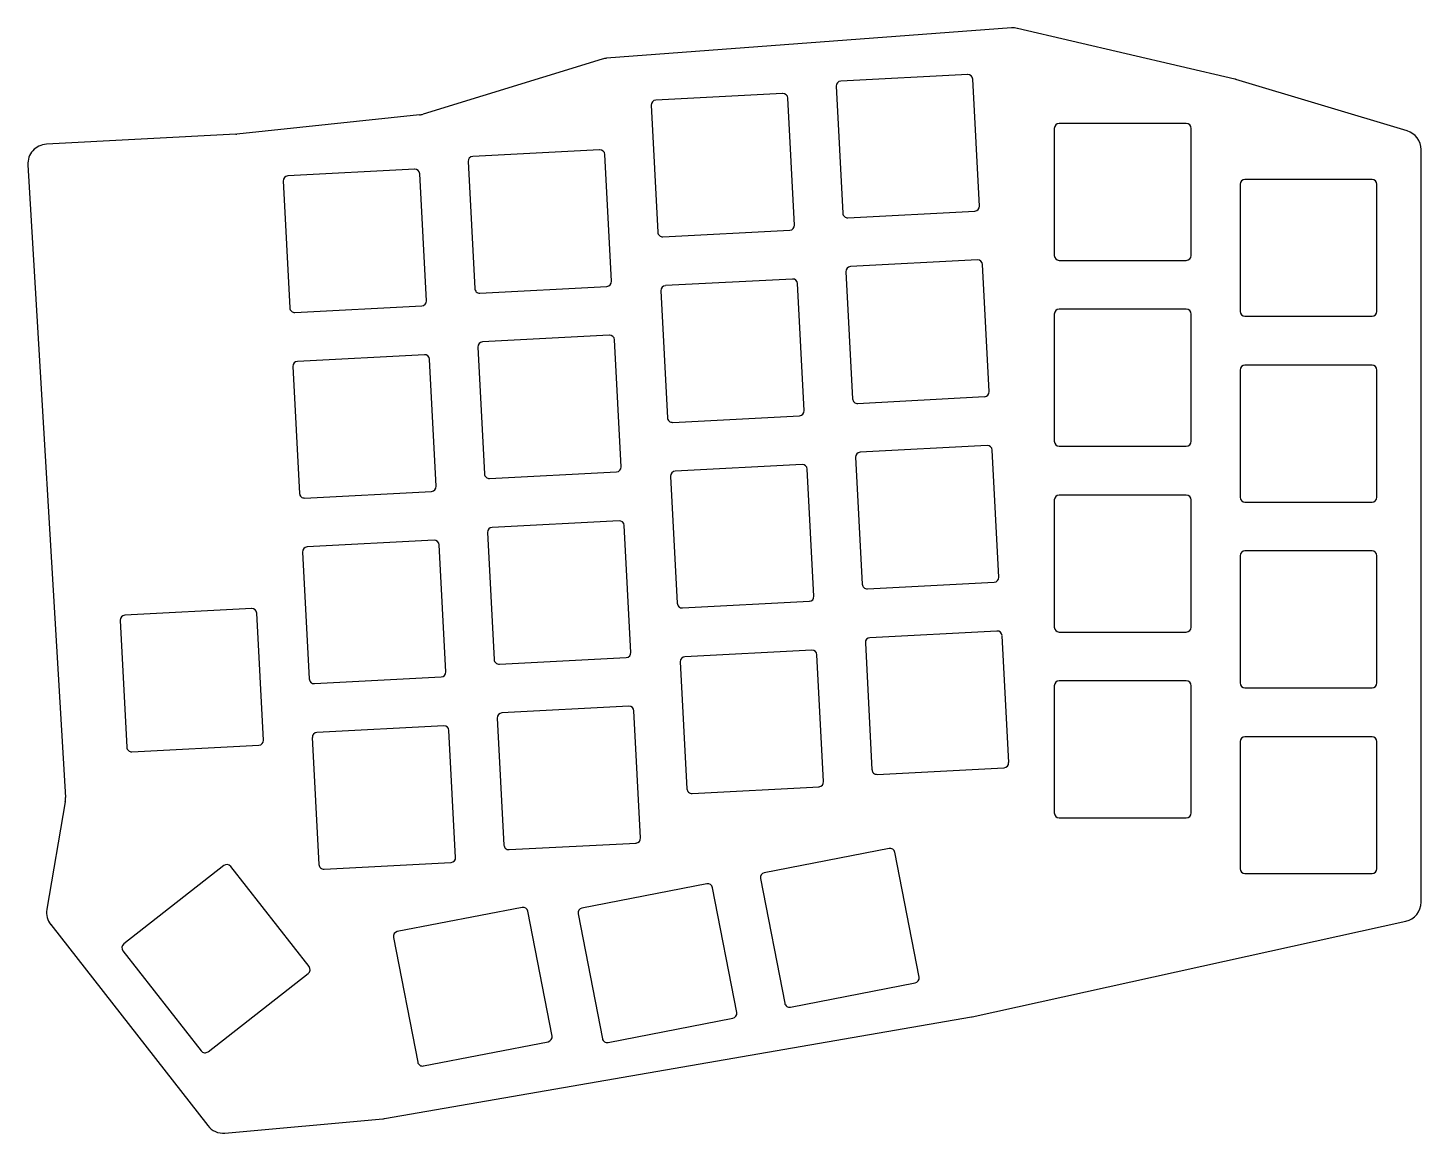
# Model space of a CAD drawing. Header units: millimetres. Extents: x 154 to 297, y -34 to 79.
import ezdxf

# ---------------------------------------------------------------- set-up
doc = ezdxf.new("R2010")
doc.units = ezdxf.units.MM

msp = doc.modelspace()

# ---------------------------------------------------------------- linework, layer by layer
for p, q in [((254.72, 79.49), (213.31, 76.38)), ((277.57, 74.25), (255.33, 79.44)), ((212.87, 76.29), (194.55, 70.67)), ((250.25, 74.73), (237.27, 74.05)), ((251.45, 61.27), (250.77, 74.26)), ((295.21, 68.95), (277.69, 74.22)), ((231.32, 72.78), (218.34, 72.1)), ((236.79, 73.52), (237.47, 60.54)), ((217.87, 71.58), (218.55, 58.6)), ((232.53, 59.33), (231.85, 72.31)), ((194.17, 70.59), (175.49, 68.62)), ((175.39, 68.61), (156.01, 67.6)), ((259.11, 69.22), (259.11, 56.22)), ((272.61, 69.72), (259.61, 69.72)), ((273.11, 56.22), (273.11, 69.22)), ((212.6, 67.03), (199.62, 66.35)), ((296.63, -9.92), (296.63, 67.04)), ((199.14, 65.83), (199.82, 52.85)), ((213.81, 53.58), (213.13, 66.56)), ((154.12, 65.48), (157.97, 0.79)), ((193.68, 65.04), (180.7, 64.36)), ((194.88, 51.59), (194.2, 64.57)), ((180.22, 63.84), (180.9, 50.85)), ((278.11, 63.5), (278.11, 50.5)), ((291.61, 64), (278.61, 64)), ((292.11, 50.5), (292.11, 63.5)), ((238, 60.07), (250.98, 60.75)), ((219.08, 58.12), (232.06, 58.8)), ((251.24, 55.76), (238.26, 55.08)), ((259.61, 55.72), (272.61, 55.72)), ((237.79, 54.55), (238.47, 41.57)), ((252.45, 42.3), (251.77, 55.28)), ((200.35, 52.37), (213.33, 53.05)), ((232.32, 53.81), (219.34, 53.13)), ((233.52, 40.36), (232.84, 53.34)), ((218.86, 52.6), (219.54, 39.62)), ((181.43, 50.38), (194.41, 51.06)), ((259.11, 50.22), (259.11, 37.22)), ((272.61, 50.72), (259.61, 50.72)), ((273.11, 37.22), (273.11, 50.22)), ((278.61, 50), (291.61, 50)), ((213.59, 48.06), (200.61, 47.38)), ((214.8, 34.6), (214.12, 47.59)), ((194.67, 46.07), (181.69, 45.39)), ((200.14, 46.85), (200.82, 33.87)), ((181.22, 44.86), (181.9, 31.88)), ((195.88, 32.61), (195.2, 45.59)), ((278.11, 44.5), (278.11, 31.5)), ((291.61, 45), (278.61, 45)), ((292.11, 31.5), (292.11, 44.5)), ((238.99, 41.09), (251.98, 41.78)), ((220.07, 39.15), (233.05, 39.83)), ((252.24, 36.78), (239.26, 36.1)), ((253.44, 23.33), (252.76, 36.31)), ((259.61, 36.72), (272.61, 36.72)), ((233.31, 34.84), (220.33, 34.16)), ((234.52, 21.38), (233.84, 34.36)), ((238.78, 35.58), (239.46, 22.59)), ((201.34, 33.4), (214.33, 34.08)), ((219.86, 33.63), (220.54, 20.65)), ((182.42, 31.41), (195.41, 32.09)), ((272.61, 31.71), (259.61, 31.71)), ((259.11, 31.21), (259.11, 18.21)), ((273.11, 18.21), (273.11, 31.21)), ((278.61, 31), (291.61, 31)), ((214.59, 29.09), (201.61, 28.41)), ((215.79, 15.63), (215.11, 28.61)), ((195.67, 27.09), (182.68, 26.41)), ((201.13, 27.88), (201.81, 14.9)), ((182.21, 25.89), (182.89, 12.91)), ((196.87, 13.64), (196.19, 26.62)), ((291.61, 26), (278.61, 26)), ((278.11, 25.5), (278.11, 12.5)), ((292.11, 12.5), (292.11, 25.5)), ((239.99, 22.12), (252.97, 22.8)), ((177.01, 20.11), (164.02, 19.43)), ((221.06, 20.18), (234.05, 20.86)), ((163.55, 18.9), (164.23, 5.92)), ((178.21, 6.65), (177.53, 19.63)), ((253.23, 17.81), (240.25, 17.13)), ((254.44, 4.35), (253.76, 17.33)), ((259.61, 17.71), (272.61, 17.71)), ((234.31, 15.86), (221.33, 15.18)), ((239.78, 16.6), (240.46, 3.62)), ((202.34, 14.42), (215.32, 15.11)), ((220.85, 14.66), (221.53, 1.67)), ((235.51, 2.41), (234.83, 15.39)), ((183.42, 12.43), (196.4, 13.11)), ((259.11, 12.21), (259.11, -0.79)), ((272.61, 12.71), (259.61, 12.71)), ((273.11, -0.79), (273.11, 12.21)), ((278.61, 12), (291.61, 12)), ((215.58, 10.11), (202.6, 9.43)), ((202.13, 8.91), (202.81, -4.08)), ((216.79, -3.34), (216.11, 9.64)), ((196.66, 8.12), (183.68, 7.44)), ((197.87, -5.34), (197.19, 7.65)), ((164.76, 5.45), (177.74, 6.13)), ((183.21, 6.91), (183.89, -6.07)), ((278.11, 6.5), (278.11, -6.5)), ((291.61, 7), (278.61, 7)), ((292.11, -6.5), (292.11, 6.5)), ((240.98, 3.15), (253.96, 3.83)), ((222.06, 1.2), (235.04, 1.88)), ((157.94, 0.33), (156.06, -10.65)), ((259.61, -1.28), (272.61, -1.28)), ((203.33, -4.55), (216.32, -3.87)), ((242.2, -4.43), (229.44, -6.91)), ((245.27, -17.58), (242.79, -4.82)), ((174.17, -6.18), (163.92, -14.18)), ((182.87, -16.51), (174.87, -6.27)), ((184.41, -6.54), (197.39, -5.86)), ((278.61, -7), (291.61, -7)), ((223.55, -8.05), (210.79, -10.53)), ((226.62, -21.21), (224.14, -8.45)), ((229.05, -7.49), (231.53, -20.25)), ((204.66, -10.45), (191.9, -12.93)), ((207.73, -23.61), (205.25, -10.84)), ((210.4, -11.12), (212.88, -23.88)), ((156.46, -12.22), (172.51, -32.77)), ((250.72, -21.64), (295.06, -11.87)), ((191.51, -13.52), (193.99, -26.28)), ((163.83, -14.89), (171.84, -25.13)), ((172.54, -25.22), (182.78, -17.21)), ((232.11, -20.65), (244.88, -18.17)), ((190.59, -32.06), (250.63, -21.66)), ((213.46, -24.27), (226.22, -21.79)), ((194.57, -26.67), (207.33, -24.19)), ((174.27, -33.53), (190.42, -32.08))]:
    msp.add_line(p, q)
for centre, radius, start, end in [((254.87, 77.49), 2, 76.8709, 94.2976), ((213.46, 74.38), 2, 94.2976, 107.0717), ((250.27, 74.23), 0.5, 3, 93), ((277.12, 72.31), 2, 73.2593, 76.8709), ((231.35, 72.29), 0.5, 3, 93), ((237.29, 73.55), 0.5, 93, 183), ((218.37, 71.6), 0.5, 93, 183), ((193.96, 72.58), 2, 276.0128, 287.0717), ((175.28, 70.61), 2, 273, 276.0128), ((259.61, 69.22), 0.5, 90, 180), ((272.61, 69.22), 0.5, 0, 90), ((294.63, 67.04), 2, 0, 73.2593), ((156.11, 65.6), 2, 93, 183.4059), ((212.63, 66.53), 0.5, 3, 93), ((199.64, 65.85), 0.5, 93, 183), ((180.72, 63.86), 0.5, 93, 183), ((193.7, 64.54), 0.5, 3, 93), ((278.61, 63.5), 0.5, 90, 180), ((291.61, 63.5), 0.5, 0, 90), ((237.97, 60.57), 0.5, 183, 273), ((250.96, 61.25), 0.5, 273, 3), ((219.05, 58.62), 0.5, 183, 273), ((232.03, 59.3), 0.5, 273, 3), ((251.27, 55.26), 0.5, 3, 93), ((259.61, 56.22), 0.5, 180, 270), ((272.61, 56.22), 0.5, 270, 0), ((238.29, 54.58), 0.5, 93, 183), ((200.32, 52.87), 0.5, 183, 273), ((213.31, 53.55), 0.5, 273, 3), ((219.36, 52.63), 0.5, 93, 183), ((232.35, 53.31), 0.5, 3, 93), ((194.38, 51.56), 0.5, 273, 3), ((181.4, 50.88), 0.5, 183, 273), ((259.61, 50.22), 0.5, 90, 180), ((272.61, 50.22), 0.5, 0, 90), ((278.61, 50.5), 0.5, 180, 270), ((291.61, 50.5), 0.5, 270, 0), ((200.64, 46.88), 0.5, 93, 183), ((213.62, 47.56), 0.5, 3, 93), ((194.7, 45.57), 0.5, 3, 93), ((181.72, 44.89), 0.5, 93, 183), ((278.61, 44.5), 0.5, 90, 180), ((291.61, 44.5), 0.5, 0, 90), ((238.97, 41.59), 0.5, 183, 273), ((251.95, 42.27), 0.5, 273, 3), ((233.03, 40.33), 0.5, 273, 3), ((220.04, 39.65), 0.5, 183, 273), ((259.61, 37.22), 0.5, 180, 270), ((272.61, 37.22), 0.5, 270, 0), ((239.28, 35.6), 0.5, 93, 183), ((252.26, 36.28), 0.5, 3, 93), ((214.3, 34.58), 0.5, 273, 3), ((233.34, 34.34), 0.5, 3, 93), ((201.32, 33.9), 0.5, 183, 273), ((220.36, 33.66), 0.5, 93, 183), ((182.4, 31.91), 0.5, 183, 273), ((195.38, 32.59), 0.5, 273, 3), ((259.61, 31.21), 0.5, 90, 180), ((272.61, 31.21), 0.5, 0, 90), ((278.61, 31.5), 0.5, 180, 270), ((291.61, 31.5), 0.5, 270, 0), ((214.61, 28.59), 0.5, 3, 93), ((195.69, 26.59), 0.5, 3, 93), ((201.63, 27.91), 0.5, 93, 183), ((182.71, 25.91), 0.5, 93, 183), ((278.61, 25.5), 0.5, 90, 180), ((291.61, 25.5), 0.5, 0, 90), ((252.94, 23.3), 0.5, 273, 3), ((234.02, 21.35), 0.5, 273, 3), ((239.96, 22.62), 0.5, 183, 273), ((177.03, 19.61), 0.5, 3, 93), ((221.04, 20.67), 0.5, 183, 273), ((164.05, 18.93), 0.5, 93, 183), ((240.28, 16.63), 0.5, 93, 183), ((253.26, 17.31), 0.5, 3, 93), ((259.61, 18.21), 0.5, 180, 270), ((272.61, 18.21), 0.5, 270, 0), ((234.33, 15.36), 0.5, 3, 93), ((202.31, 14.92), 0.5, 183, 273), ((215.3, 15.6), 0.5, 273, 3), ((221.35, 14.68), 0.5, 93, 183), ((183.39, 12.93), 0.5, 183, 273), ((196.37, 13.61), 0.5, 273, 3), ((259.61, 12.21), 0.5, 90, 180), ((272.61, 12.21), 0.5, 0, 90), ((278.61, 12.5), 0.5, 180, 270), ((291.61, 12.5), 0.5, 270, 0), ((215.61, 9.61), 0.5, 3, 93), ((202.63, 8.93), 0.5, 93, 183), ((183.71, 6.94), 0.5, 93, 183), ((196.69, 7.62), 0.5, 3, 93), ((164.73, 5.95), 0.5, 183, 273), ((177.71, 6.63), 0.5, 273, 3), ((278.61, 6.5), 0.5, 90, 180), ((291.61, 6.5), 0.5, 0, 90), ((253.94, 4.33), 0.5, 273, 3), ((240.96, 3.65), 0.5, 183, 273), ((222.03, 1.7), 0.5, 183, 273), ((235.01, 2.38), 0.5, 273, 3), ((155.97, 0.67), 2, 350.2935, 3.4059), ((259.61, -0.79), 0.5, 180, 270), ((272.61, -0.79), 0.5, 270, 0), ((203.31, -4.05), 0.5, 183, 273), ((216.29, -3.37), 0.5, 273, 3), ((197.37, -5.36), 0.5, 273, 3), ((242.3, -4.92), 0.5, 11, 101), ((174.47, -6.57), 0.5, 38, 128), ((184.39, -6.04), 0.5, 183, 273), ((229.54, -7.4), 0.5, 101, 191), ((278.61, -6.5), 0.5, 180, 270), ((291.61, -6.5), 0.5, 270, 0), ((223.65, -8.54), 0.5, 11, 101), ((294.63, -9.92), 2, 282.4249, 0), ((158.03, -10.99), 2, 170.2935, 218), ((204.76, -10.94), 0.5, 11, 101), ((210.89, -11.02), 0.5, 101, 191), ((164.23, -14.58), 0.5, 128, 218), ((192, -13.42), 0.5, 101, 191), ((182.48, -16.82), 0.5, 308, 38), ((244.78, -17.68), 0.5, 281, 11), ((226.13, -21.3), 0.5, 281, 11), ((232.02, -20.16), 0.5, 191, 281), ((250.29, -19.69), 2, 279.827, 282.4249), ((207.24, -23.7), 0.5, 281, 11), ((213.37, -23.78), 0.5, 191, 281), ((172.23, -24.82), 0.5, 218, 308), ((194.48, -26.18), 0.5, 191, 281), ((174.09, -31.54), 2, 218, 275.1348), ((190.24, -30.09), 2, 275.1348, 279.827)]:
    msp.add_arc(centre, radius, start, end)

doc.saveas('drawing.dxf')
